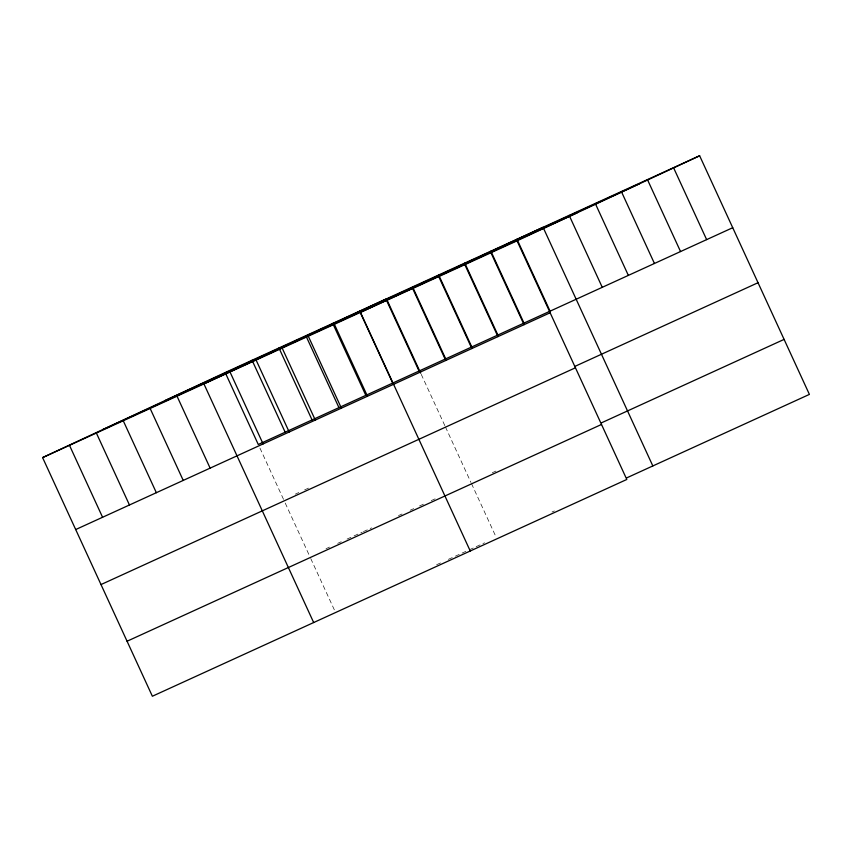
<?xml version="1.0" encoding="UTF-8"?>
<svg xmlns="http://www.w3.org/2000/svg" width="852" height="852" viewBox="0 0 852 852"><rect width="100%" height="100%" fill="white"/><g stroke="black" fill="none" stroke-linecap="round" stroke-linejoin="round"><path stroke-width="0.64" stroke-dasharray="4.26 3.19" d="M295.282 494.16L298.786 492.552M304.633 489.889L310.469 487.216M326.018 548.699L329.532 547.091M337.712 543.352L341.215 541.755M347.062 539.082L352.909 536.409M354.07 535.876L362.26 532.138M363.431 531.605L371.61 527.867M398.491 515.588L402.006 513.98M410.185 510.241L413.689 508.644M419.535 505.971L425.382 503.298M431.218 500.625L437.065 497.962M492.318 472.711L495.875 471.092M436.65 564.716L442.497 562.043M448.344 559.37L454.191 556.707M455.351 556.175L465.874 551.361M469.377 549.764L484.575 542.82M552.011 512.009L554.386 510.923M421.25 374.369L444.904 425.798M445.447 426.969L470.964 482.466M471.518 483.659L495.715 536.281M259.935 448.077L283.588 499.496M285.218 503.042L309.659 556.175M310.756 558.571L334.953 611.182"/><path stroke-width="1.28" d="M699.63 155.756L517.047 240.818L626.806 479.463L152.37 696.244L42.6 457.599L225.194 372.537L699.63 155.756L809.4 394.401L626.742 477.865M164.937 400.61L639.383 183.819M102.858 429.525L577.294 212.744M42.6 457.599L517.047 240.818M732.731 227.708L258.284 444.488L225.748 373.74M75.7 529.55L550.136 312.769M575.366 366.179L758.035 282.715M100.994 584.568L575.441 367.776M601.437 422.848L784.096 339.394M127.065 641.236L601.512 424.456M673.538 167.674L706.638 239.625M647.445 179.602L680.546 251.553M621.353 191.519L654.442 263.481M595.26 203.447L628.35 275.398M569.168 215.364L602.257 287.326M652.834 465.938L543.065 227.292L360.481 312.354L470.24 550.999M516.972 239.21L550.072 311.172M490.88 251.138L523.98 323.089M490.944 252.735L524.044 324.697M464.787 263.066L497.877 335.017M464.851 264.663L497.951 336.615M438.695 274.983L471.784 346.934M438.759 276.591L471.859 348.543M412.602 286.911L445.692 358.862M412.666 288.508L445.756 360.46M420.696 373.176L386.499 298.828L203.916 383.89L313.674 622.546M386.574 300.437L419.663 372.388M359.619 311.118L392.708 383.07M334.378 324.282L367.478 396.233M332.727 323.398L365.827 395.349M308.286 336.199L341.386 408.151M306.4 336.881L338.947 407.639M282.193 348.127L315.293 420.079M278.966 347.967L312.056 419.919M256.101 360.045L289.19 432.007M252.075 360.258L285.175 432.209M230.008 371.973L263.098 443.924M177.024 396.18L210.125 468.131M150.144 408.459L183.233 480.421M123.252 420.75L156.353 492.701M96.372 433.029L129.461 504.991M69.481 445.319L102.581 517.27"/></g></svg>
